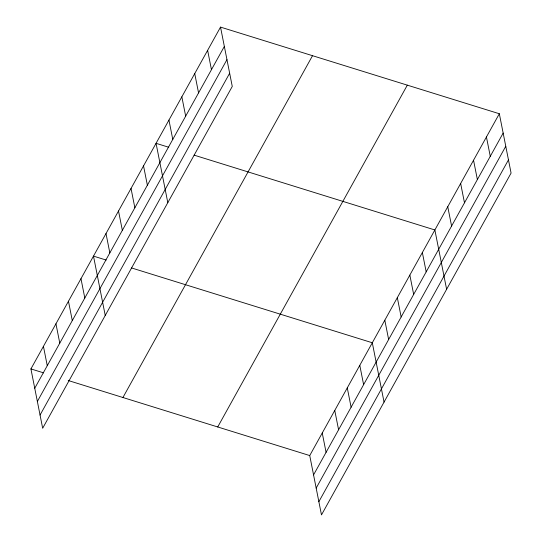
<?xml version="1.0" encoding="UTF-8"?>
<svg xmlns="http://www.w3.org/2000/svg" width="542" height="542" viewBox="0 0 542 542"><rect width="100%" height="100%" fill="white"/><g stroke="black" fill="none" stroke-linecap="round" stroke-linejoin="round"><path stroke-width="0.81" d="M220.519 27.1L232.267 86.435L42.669 428.255L30.921 368.919L220.519 27.1L499.331 113.745L511.079 173.081L321.481 514.9L309.733 455.565L499.331 113.745M34.749 388.248L224.347 46.436M37.364 401.453L226.963 59.634M40.054 415.05L229.652 73.238M122.932 397.51L312.524 55.691M217.728 426.967L407.32 85.155M313.561 474.894L503.159 133.081M316.176 488.098L505.774 146.279M318.865 501.696L508.464 159.883M168.745 147.261L156.055 143.318L167.803 202.654M194.124 155.148L434.867 229.964L446.615 289.299M106.178 260.058L93.488 256.115L105.236 315.458M131.564 267.951L372.3 342.761L384.048 402.103M30.921 368.919L43.611 372.862M68.204 380.504L309.733 455.565M486.438 136.99L490.266 156.326M473.545 160.236L477.373 179.565M460.653 183.474L464.48 202.81M447.76 206.719L451.588 226.055M422.353 252.525L426.181 271.86M409.84 275.085L413.668 294.414M397.327 297.646L401.155 316.975M384.813 320.2L388.641 339.536M359.786 365.322L363.614 384.657M347.273 387.882L351.101 407.218M334.76 410.443L338.587 429.779M322.246 433.004L326.074 452.34M207.627 50.345L211.455 69.681M194.734 73.59L198.562 92.919M181.841 96.828L185.669 116.164M168.948 120.073L172.776 139.409M143.542 165.879L147.37 185.208M131.029 188.44L134.856 207.769M118.515 210.994L122.343 230.33M106.002 233.555L109.83 252.89M80.975 278.676L84.803 298.012M68.461 301.237L72.289 320.573M55.948 323.798L59.776 343.133M43.435 346.358L47.262 365.687"/></g></svg>
